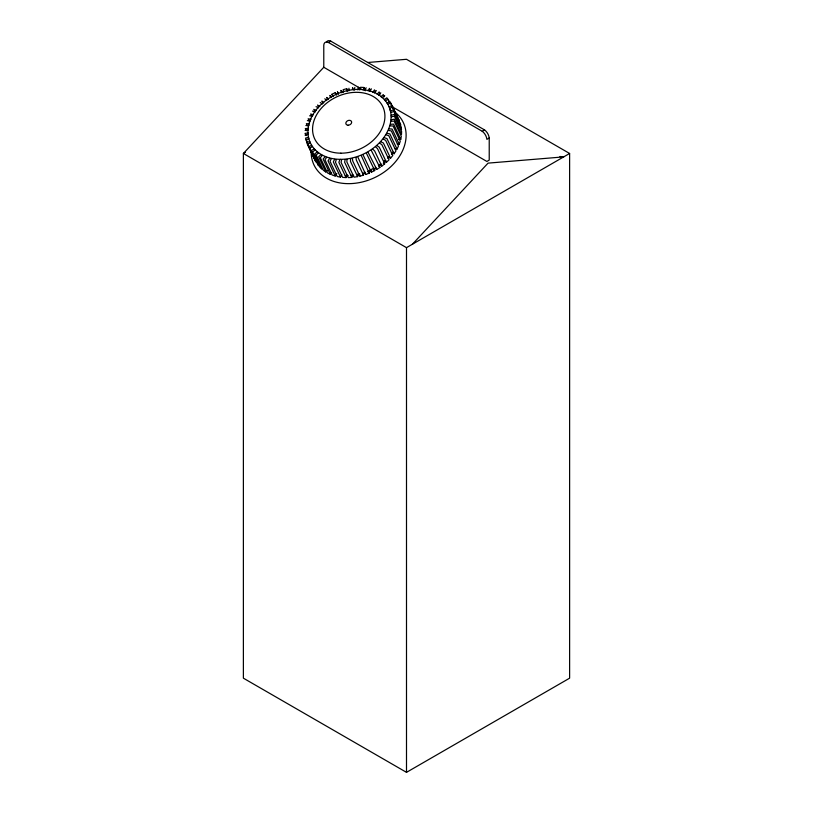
<?xml version="1.0" encoding="UTF-8"?>
<svg xmlns="http://www.w3.org/2000/svg" width="813" height="813" viewBox="0 0 813 813"><rect width="100%" height="100%" fill="white"/><g stroke="black" fill="none" stroke-linecap="round" stroke-linejoin="round"><path stroke-width="1.22" d="M346.958 159.389L346.887 162L354.062 177.193L357.649 176.624L357.73 174.012M348.899 90.853L348.97 88.241M350.555 158.82L350.474 161.431L357.649 176.624M352.517 89.41L352.568 87.672L353.584 89.837M341.572 159.765L341.094 162.417L348.259 177.61L351.816 177.427L352.303 174.775M354.326 90.091L354.814 87.438M345.129 159.582L344.641 162.244L351.816 177.427M357.872 89.908L358.36 87.255L359.387 89.43M398.675 139.419L400.758 139.318L401.307 136.299L394.132 121.107L391.002 121.269M336.328 159.541L335.444 162.194L342.608 177.376L346.064 177.59L346.948 174.937M359.671 89.918L360.566 87.265L364.011 87.489L365.545 90.741M339.773 159.755L338.889 162.407L346.064 177.59M363.126 90.141L364.011 87.489M397.232 144.094L399.254 144.226L400.26 141.208L393.096 126.025L390.057 125.832M331.308 158.718L330.037 161.32L337.202 176.512L340.495 177.122L341.775 174.51M364.854 90.355L366.135 87.743M334.6 159.328L333.32 161.929L340.495 177.122M368.137 90.954L369.417 88.353L370.443 90.517M395.098 148.708L397.029 149.064L398.482 146.106L391.307 130.923L388.411 130.385M326.613 157.316L324.966 159.836L332.141 175.019L335.21 176.004L336.846 173.494M369.773 91.371L371.419 88.851M329.682 158.301L328.035 160.822L335.21 176.004M372.842 92.357L374.488 89.847L375.515 92.011M391.409 152.874L394.112 153.748L395.982 150.893L388.807 135.71L386.104 134.836M322.304 155.364L320.322 157.742L327.497 172.925L330.291 174.277L331.613 172.691M374.356 92.956L376.338 90.578M325.098 156.716L323.117 159.094L330.291 174.277M377.151 94.318L379.132 91.93L380.159 94.105M388.096 157.011L390.565 158.2L392.811 155.496L385.636 140.314L383.177 139.125M392.75 107.092L486.896 161.452L489.223 160.11L489.223 138.007A7.571 4.37 60 0 0 484.568 129.928L330.769 41.138L328.432 42.479A7.124 4.116 60 0 0 323.777 45.172L323.777 67.276L243.382 153.474L243.382 678.174L406.5 772.35L569.618 678.174L569.618 153.474L406.5 59.298L367.557 62.51M412.415 244.235L488.054 163.128L563.704 156.889M318.462 152.885L316.176 155.09L323.35 170.273L325.83 171.97L327.354 170.496M378.502 95.101L380.799 92.895M320.942 154.582L318.655 156.777L325.83 171.97M380.982 96.788L383.279 94.593L384.305 96.757M384.254 160.842L386.439 162.336L389.031 159.836L381.856 144.653L379.671 143.159M315.159 149.927L312.609 151.919L319.783 167.102L321.897 169.104L314.722 153.921L317.283 151.929M382.171 97.743L384.722 95.751M384.285 99.745L386.846 97.763L387.872 99.928M379.935 164.328L381.805 166.096L384.701 163.84L377.527 148.647L375.667 146.879M312.456 146.543L309.672 148.281L318.574 165.75L311.399 150.568L314.174 148.82M385.281 100.853L388.055 99.115L390.108 103.454M386.998 103.139L389.773 101.391L396.947 116.584M375.23 167.397L376.744 169.409L379.895 167.427L371.206 150.232M245.353 152.336L243.382 153.474L406.5 247.65L569.618 153.474M328.432 42.479L482.231 131.279L484.568 129.928M489.223 138.007L486.896 139.348A7.571 4.37 60 0 0 482.231 131.279M332.954 96.483L331.928 94.308L335.281 92.641L336.419 94.867M310.373 142.783L307.426 144.247L315.901 161.95L306.755 142.59L309.824 141.432M387.781 104.369L390.728 102.905L400.728 124.989L392.699 107.082L389.63 108.241L390.474 110.964L393.553 109.796M308.727 146.767L311.674 145.303M389.071 106.899L392.029 105.426L399.203 120.619L397.903 118.098M374.702 170.557L373.553 168.332L370.21 169.998L371.348 172.214L374.702 170.557L366.378 153.149M308.981 138.718L305.901 139.877L311.023 150.72M357.781 156.889L365.708 174.47L369.193 173.159L368.452 170.76M347.74 90.893L346.714 88.719L343.147 89.674L343.482 92.194M305.129 135.253L308.279 134.409M390.789 112.397L393.939 111.554L401.114 126.747L401.5 129.613L394.325 114.42L391.175 115.263M308.655 137.275L305.515 138.119L307.05 141.371M352.395 158.433L352.73 160.954L359.905 176.147L363.482 175.191L363.137 172.661M305.119 130.446L308.279 129.948M391.256 116.767L394.417 116.259L401.592 131.452L401.51 134.409L394.335 119.226L391.175 119.724M308.198 132.915L305.038 133.413L306.054 135.588M305.871 125.548L309.001 125.395M308.442 128.403L305.312 128.566L306.338 130.73M390.453 124.287L393.583 124.125L400.758 139.318M307.375 120.639L310.403 120.832M309.397 123.84L306.359 123.647L307.385 125.822M389.041 128.85L392.079 129.033L399.254 144.226M559.933 156.492L562.444 156.757M309.601 115.802L312.497 116.33M311.044 119.287L308.147 118.759L309.682 122.011M386.958 133.342L389.854 133.881L397.029 149.064M312.507 111.117L315.22 111.981M313.351 114.836L310.647 113.962L311.674 116.137M384.234 137.692L386.937 138.566L394.112 153.748M316.064 106.666L318.523 107.855M316.277 110.558L313.808 109.359L314.834 111.533M380.921 141.818L383.39 143.017L390.565 158.2M323.777 67.276L361.002 88.769M320.19 102.519L322.375 104.013M319.773 106.513L317.588 105.019L318.615 107.194M377.08 145.659L379.264 147.153L386.439 162.336M324.824 98.769L326.684 100.538M323.787 102.794L321.918 101.025L322.944 103.19M372.761 149.145L374.63 150.913L381.805 166.096M383.462 162.661L384.701 163.84M331.399 97.469L329.875 95.456L330.901 97.621M378.38 165.415L379.895 167.427M328.249 99.44L326.724 97.428L327.751 99.603M368.055 152.204L376.744 169.409M331.928 94.308L333.066 96.534M363.035 154.805L371.348 172.214M341.948 92.56L340.921 90.385L341.673 92.784M338.452 93.881L337.436 91.706L338.178 94.105M335.281 92.641L336.297 94.816M369.193 173.159L361.277 155.578M363.482 175.191L356.307 159.998L355.962 157.478M364.956 172.082L365.708 174.47M313.076 155.059L313.92 157.783M359.57 173.616L359.905 176.147M346.714 88.719L347.06 91.249M406.5 247.65L406.5 772.35M326.552 42.083A7.124 4.116 60 0 1 330.769 41.138M394.61 111.848A49.43 37.469 -25.3 0 1 374.823 177.529A49.43 37.469 -25.3 0 1 311.176 151.553M392.974 152.143A41.961 31.809 -25.3 0 1 391.602 154.236M385.921 160.903A41.961 31.809 -25.3 0 1 383.289 163.301M381.419 164.805A41.961 31.809 -25.3 0 1 379.488 166.218M376.449 168.2A41.961 31.809 -25.3 0 1 373.238 169.998M365.403 173.311A41.961 31.809 -25.3 0 1 363.076 174.023M359.58 174.897A41.961 31.809 -25.3 0 1 357.253 175.334M353.726 175.791A41.961 31.809 -25.3 0 1 351.389 175.954M347.832 175.974A41.961 31.809 -25.3 0 1 345.291 175.811M389.173 156.574A43.302 32.825 -25.3 0 1 387.74 158.169M385.433 160.486A43.302 32.825 -25.3 0 1 383.807 161.96M381.216 164.063A43.302 32.825 -25.3 0 1 379.417 165.385M371.622 169.947A43.302 32.825 -25.3 0 1 367.476 171.756M353.431 175.191A43.302 32.825 -25.3 0 1 351.277 175.374M348.055 175.466A43.302 32.825 -25.3 0 1 345.952 175.405M348.106 125.202A3.028 2.297 -25.3 0 0 351.521 121.544A3.028 2.297 -25.3 0 0 346.602 121.513A3.028 2.297 -25.3 0 0 348.106 125.202M340.444 159.338A43.302 32.825 -25.3 0 0 389.183 107.072A43.302 32.825 -25.3 0 0 318.889 106.686A43.302 32.825 -25.3 0 0 340.444 159.338M340.86 153.179A37.672 28.557 -25.3 0 0 383.269 107.712A37.672 28.557 -25.3 0 0 322.1 107.377A37.672 28.557 -25.3 0 0 340.86 153.179"/></g></svg>
